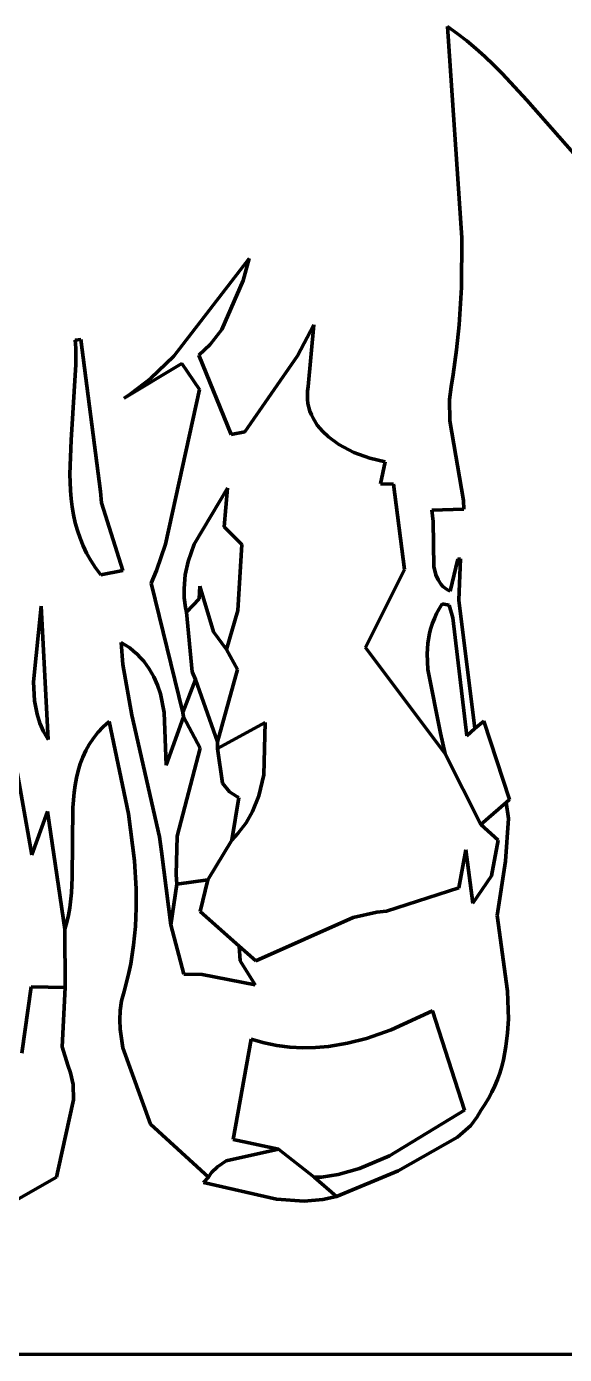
# Model space of a CAD drawing. Header units: millimetres. Extents: x 0 to 8.3, y 0 to 12.4.
# Drawn here: x 1.986 to 2.565, y 0 to 1.43 of the extents above; entities that cross this region are included whole.
import ezdxf

# ---------------------------------------------------------------- set-up
doc = ezdxf.new("R2010")
doc.units = ezdxf.units.MM
for name, color, linetype, lineweight in [('color#131313ff', 7, 'CONTINUOUS', 100), ('color#7c7c7cff', 7, 'CONTINUOUS', 100), ('color#c5c5c5ff', 7, 'CONTINUOUS', 100), ('color#ffffffff', 7, 'CONTINUOUS', 100)]:
    doc.layers.add(name, color=color, linetype=linetype, lineweight=lineweight)

msp = doc.modelspace()

# ---------------------------------------------------------------- linework, layer by layer
at = {"layer": 'color#131313ff'}
for p, q in [((2.4499, 1.4229), (2.4393, 1.4304)), ((2.4393, 1.4304), (2.455, 1.2028)), ((2.4601, 1.415), (2.4499, 1.4229)), ((2.4701, 1.4068), (2.4601, 1.415)), ((2.4797, 1.3981), (2.4701, 1.4068)), ((2.4891, 1.3892), (2.4797, 1.3981)), ((2.4983, 1.38), (2.4891, 1.3892)), ((2.5248, 1.3513), (2.4983, 1.38)), ((2.5937, 1.273), (2.5248, 1.3513)), ((2.455, 1.2028), (2.4544, 1.1492)), ((2.2261, 1.1805), (2.1449, 1.0752)), ((2.2194, 1.1567), (2.2261, 1.1805)), ((2.1966, 1.104), (2.2194, 1.1567)), ((2.4544, 1.1492), (2.4519, 1.109)), ((2.1841, 1.0878), (2.1966, 1.104)), ((2.2957, 1.109), (2.2778, 1.0756)), ((2.2895, 1.0425), (2.2957, 1.109)), ((2.4519, 1.109), (2.4493, 1.0823)), ((2.0448, 1.0932), (2.0388, 1.0927)), ((2.0388, 1.0927), (2.0393, 1.084)), ((2.0658, 0.9296), (2.0448, 1.0932)), ((2.1717, 1.0764), (2.1841, 1.0878)), ((2.0393, 1.084), (2.0395, 1.0663)), ((2.1449, 1.0752), (2.1196, 1.0513)), ((2.2064, 0.9911), (2.1717, 1.0764)), ((2.2778, 1.0756), (2.2212, 0.994)), ((2.4493, 1.0823), (2.4456, 1.0556)), ((2.0395, 1.0663), (2.0342, 0.9847)), ((2.0913, 1.0301), (2.1536, 1.0676)), ((2.1536, 1.0676), (2.1726, 1.0394)), ((2.1196, 1.0513), (2.0972, 1.034)), ((2.4456, 1.0556), (2.4434, 1.0423)), ((2.0972, 1.034), (2.0913, 1.0301)), ((2.1726, 1.0394), (2.1359, 0.8727)), ((2.2886, 1.0332), (2.2888, 1.0378)), ((2.2887, 1.0288), (2.2886, 1.0332)), ((2.2888, 1.0378), (2.2895, 1.0425)), ((2.4434, 1.0423), (2.4416, 1.0285)), ((2.2892, 1.0244), (2.2887, 1.0288)), ((2.2901, 1.0202), (2.2892, 1.0244)), ((2.2913, 1.0162), (2.2901, 1.0202)), ((2.2929, 1.0122), (2.2913, 1.0162)), ((2.4416, 1.0285), (2.442, 1.0058)), ((2.2947, 1.0084), (2.2929, 1.0122)), ((2.2993, 1.0012), (2.2947, 1.0084)), ((2.442, 1.0058), (2.4567, 0.9197)), ((2.2212, 0.994), (2.2064, 0.9911)), ((2.3049, 0.9945), (2.2993, 1.0012)), ((2.3114, 0.9884), (2.3049, 0.9945)), ((2.3224, 0.9803), (2.3114, 0.9884)), ((2.0342, 0.9847), (2.0329, 0.9484)), ((2.3387, 0.9716), (2.3224, 0.9803)), ((2.3558, 0.9653), (2.3387, 0.9716)), ((2.3725, 0.9617), (2.3558, 0.9653)), ((2.3672, 0.9379), (2.3725, 0.9617)), ((2.0329, 0.9484), (2.0336, 0.9306)), ((2.0336, 0.9306), (2.0344, 0.9218)), ((2.3814, 0.9374), (2.3672, 0.9379)), ((2.3933, 0.8457), (2.3814, 0.9374)), ((2.0344, 0.9218), (2.0355, 0.9131)), ((2.0671, 0.9174), (2.0658, 0.9296)), ((2.0898, 0.8446), (2.0671, 0.9174)), ((2.4567, 0.9197), (2.4571, 0.9105)), ((2.0355, 0.9131), (2.0369, 0.9045)), ((2.0369, 0.9045), (2.0388, 0.8959)), ((2.4571, 0.9105), (2.4227, 0.9094)), ((2.4227, 0.9094), (2.4241, 0.8971)), ((2.0388, 0.8959), (2.0411, 0.8875)), ((2.0411, 0.8875), (2.0439, 0.8792)), ((2.4241, 0.8971), (2.4249, 0.8489)), ((2.0439, 0.8792), (2.0472, 0.871)), ((2.1359, 0.8727), (2.1261, 0.8446)), ((2.0472, 0.871), (2.051, 0.863)), ((2.051, 0.863), (2.0554, 0.8551)), ((2.0554, 0.8551), (2.0604, 0.8473)), ((2.0604, 0.8473), (2.0661, 0.8398)), ((2.0661, 0.8398), (2.0898, 0.8446)), ((2.1261, 0.8446), (2.1203, 0.8309)), ((2.3512, 0.7616), (2.3933, 0.8457)), ((2.4249, 0.8489), (2.427, 0.8397)), ((2.4423, 0.8221), (2.4504, 0.8567)), ((2.4504, 0.8567), (2.4533, 0.8569)), ((2.4533, 0.8569), (2.4516, 0.8125)), ((2.1203, 0.8309), (2.1546, 0.6914)), ((2.427, 0.8397), (2.4294, 0.8343)), ((2.4294, 0.8343), (2.4326, 0.8294)), ((2.172, 0.8138), (2.1729, 0.8275)), ((2.1729, 0.8275), (2.1876, 0.7784)), ((2.4326, 0.8294), (2.4346, 0.8273)), ((2.4346, 0.8273), (2.4369, 0.8253)), ((2.4369, 0.8253), (2.4394, 0.8236)), ((2.4394, 0.8236), (2.4423, 0.8221)), ((2.0019, 0.806), (1.9938, 0.7245)), ((2.0094, 0.6624), (2.0019, 0.806)), ((2.1583, 0.7995), (2.172, 0.8138)), ((2.4306, 0.8033), (2.4277, 0.7982)), ((2.4338, 0.8084), (2.4306, 0.8033)), ((2.4412, 0.8073), (2.4338, 0.8084)), ((2.4452, 0.7934), (2.4412, 0.8073)), ((2.4516, 0.8125), (2.4689, 0.6741)), ((2.1646, 0.7353), (2.1583, 0.7995)), ((2.4232, 0.7877), (2.4215, 0.7823)), ((2.4253, 0.7929), (2.4232, 0.7877)), ((2.4277, 0.7982), (2.4253, 0.7929)), ((2.4604, 0.6664), (2.4452, 0.7934)), ((2.1876, 0.7784), (2.2014, 0.7595)), ((2.4202, 0.7769), (2.4183, 0.7659)), ((2.4215, 0.7823), (2.4202, 0.7769)), ((2.0929, 0.7641), (2.0881, 0.767)), ((2.0881, 0.767), (2.0899, 0.7433)), ((2.0974, 0.761), (2.0929, 0.7641)), ((2.1016, 0.7577), (2.0974, 0.761)), ((2.2014, 0.7595), (2.2134, 0.7377)), ((2.4368, 0.6469), (2.3512, 0.7616)), ((2.4183, 0.7659), (2.4176, 0.7548)), ((2.1055, 0.7542), (2.1016, 0.7577)), ((2.1091, 0.7505), (2.1055, 0.7542)), ((2.1124, 0.7467), (2.1091, 0.7505)), ((2.1183, 0.7387), (2.1124, 0.7467)), ((2.4176, 0.7548), (2.4182, 0.7378)), ((2.0899, 0.7433), (2.0995, 0.6888)), ((2.1232, 0.7301), (2.1183, 0.7387)), ((2.1272, 0.721), (2.1232, 0.7301)), ((2.168, 0.7269), (2.1646, 0.7353)), ((2.2134, 0.7377), (2.1918, 0.66)), ((2.4182, 0.7378), (2.432, 0.6691)), ((1.9938, 0.7245), (1.9949, 0.7042)), ((2.1304, 0.7115), (2.1272, 0.721)), ((2.1918, 0.66), (2.168, 0.7269)), ((1.9949, 0.7042), (1.9976, 0.6896)), ((2.1346, 0.6916), (2.1304, 0.7115)), ((1.9976, 0.6896), (2.0005, 0.6801)), ((2.0995, 0.6888), (2.1294, 0.5574)), ((2.1367, 0.6347), (2.1346, 0.6916)), ((2.1553, 0.6868), (2.1367, 0.6347)), ((2.1546, 0.6914), (2.1553, 0.6868)), ((2.0005, 0.6801), (2.0044, 0.6711)), ((2.0688, 0.6761), (2.0632, 0.6701)), ((2.0752, 0.6818), (2.0688, 0.6761)), ((2.096, 0.5824), (2.0752, 0.6818)), ((2.4689, 0.6741), (2.4604, 0.6664)), ((2.0044, 0.6711), (2.0094, 0.6624)), ((2.0582, 0.6638), (2.0538, 0.6572)), ((2.0632, 0.6701), (2.0582, 0.6638)), ((2.432, 0.6691), (2.4368, 0.6469)), ((1.9921, 0.5381), (1.9713, 0.6558)), ((2.05, 0.6504), (2.0468, 0.6434)), ((2.0538, 0.6572), (2.05, 0.6504)), ((2.0441, 0.6361), (2.0418, 0.6287)), ((2.0468, 0.6434), (2.0441, 0.6361)), ((2.04, 0.621), (2.0385, 0.6133)), ((2.0418, 0.6287), (2.04, 0.621)), ((2.0374, 0.6053), (2.036, 0.5891)), ((2.0385, 0.6133), (2.0374, 0.6053)), ((2.036, 0.5891), (2.0354, 0.5136)), ((2.4754, 0.5707), (2.5025, 0.5945)), ((2.5025, 0.5945), (2.5051, 0.5775)), ((2.0087, 0.5848), (1.9921, 0.5381)), ((2.0276, 0.458), (2.0087, 0.5848)), ((2.1024, 0.5318), (2.096, 0.5824)), ((2.5051, 0.5775), (2.5018, 0.5313)), ((2.4939, 0.5541), (2.4754, 0.5707)), ((2.1294, 0.5574), (2.1315, 0.5417)), ((2.4517, 0.5026), (2.4592, 0.5437)), ((2.4592, 0.5437), (2.4668, 0.4862)), ((2.4869, 0.5154), (2.4939, 0.5541)), ((2.1042, 0.5014), (2.1024, 0.5318)), ((2.1315, 0.5417), (2.1417, 0.4627)), ((2.5018, 0.5313), (2.4928, 0.4727)), ((2.4668, 0.4862), (2.4869, 0.5154)), ((2.0354, 0.5136), (2.0346, 0.4971)), ((2.1043, 0.4812), (2.1042, 0.5014)), ((2.3738, 0.4774), (2.4517, 0.5026)), ((2.0346, 0.4971), (2.0328, 0.4811)), ((2.0315, 0.4732), (2.0298, 0.4655)), ((2.0328, 0.4811), (2.0315, 0.4732)), ((2.1034, 0.461), (2.1043, 0.4812)), ((2.3378, 0.4708), (2.3633, 0.4763)), ((2.3633, 0.4763), (2.3738, 0.4774)), ((2.4928, 0.4727), (2.5042, 0.3912)), ((2.0298, 0.4655), (2.0276, 0.458)), ((2.1015, 0.4409), (2.1034, 0.461)), ((2.1417, 0.4627), (2.1555, 0.4098)), ((2.2331, 0.4241), (2.3378, 0.4708)), ((2.0984, 0.4208), (2.1015, 0.4409)), ((2.2164, 0.424), (2.2153, 0.4397)), ((2.2153, 0.4397), (2.2331, 0.4241)), ((2.0964, 0.4109), (2.0984, 0.4208)), ((2.2324, 0.3983), (2.2164, 0.424)), ((2.0913, 0.391), (2.094, 0.4009)), ((2.094, 0.4009), (2.0964, 0.4109)), ((2.1555, 0.4098), (2.1755, 0.4091)), ((2.1755, 0.4091), (2.2324, 0.3983)), ((1.9813, 0.3247), (1.9911, 0.396)), ((1.9911, 0.396), (2.0277, 0.3954)), ((2.0277, 0.3954), (2.0248, 0.3315)), ((2.0886, 0.3808), (2.0913, 0.391)), ((2.5042, 0.3912), (2.505, 0.3612)), ((2.0871, 0.3706), (2.0886, 0.3808)), ((2.0866, 0.3604), (2.0871, 0.3706)), ((2.087, 0.3504), (2.0866, 0.3604)), ((2.4234, 0.3703), (2.3789, 0.3495)), ((2.4576, 0.2633), (2.4234, 0.3703)), ((2.505, 0.3612), (2.5042, 0.3463)), ((2.0901, 0.3304), (2.087, 0.3504)), ((2.3789, 0.3495), (2.3523, 0.3403)), ((2.5042, 0.3463), (2.5024, 0.3316)), ((2.0248, 0.3315), (2.0309, 0.3116)), ((2.1199, 0.2482), (2.0901, 0.3304)), ((2.2282, 0.3397), (2.2088, 0.2316)), ((2.242, 0.3357), (2.2282, 0.3397)), ((2.2558, 0.3328), (2.242, 0.3357)), ((2.2697, 0.3311), (2.2558, 0.3328)), ((2.2836, 0.3304), (2.2697, 0.3311)), ((2.2975, 0.3307), (2.2836, 0.3304)), ((2.3113, 0.3318), (2.2975, 0.3307)), ((2.3319, 0.3352), (2.3113, 0.3318)), ((2.3523, 0.3403), (2.3319, 0.3352)), ((2.5024, 0.3316), (2.4997, 0.3172)), ((2.4997, 0.3172), (2.4978, 0.3101)), ((2.0309, 0.3116), (2.0337, 0.3033)), ((2.0337, 0.3033), (2.0363, 0.2908)), ((2.4957, 0.303), (2.4932, 0.2961)), ((2.4978, 0.3101), (2.4957, 0.303)), ((2.0363, 0.2908), (2.0369, 0.2741)), ((2.4904, 0.2892), (2.4872, 0.2825)), ((2.4932, 0.2961), (2.4904, 0.2892)), ((2.0369, 0.2741), (2.0205, 0.1991)), ((2.4837, 0.2758), (2.4797, 0.2693)), ((2.4872, 0.2825), (2.4837, 0.2758)), ((2.377, 0.2141), (2.4576, 0.2633)), ((2.4754, 0.2629), (2.4714, 0.2559)), ((2.4797, 0.2693), (2.4754, 0.2629)), ((2.182, 0.1909), (2.1199, 0.2482)), ((2.4644, 0.2467), (2.4503, 0.234)), ((2.4714, 0.2559), (2.4644, 0.2467)), ((2.2088, 0.2316), (2.2575, 0.221)), ((2.4503, 0.234), (2.3864, 0.1978)), ((2.2575, 0.221), (2.2011, 0.2084)), ((2.1917, 0.2022), (2.1855, 0.196)), ((2.2011, 0.2084), (2.1917, 0.2022)), ((2.3218, 0.194), (2.3446, 0.2004)), ((2.3446, 0.2004), (2.377, 0.2141)), ((2.0185, 0.191), (1.9181, 0.1336)), ((2.0205, 0.1991), (2.0185, 0.191)), ((2.1855, 0.196), (2.182, 0.1909)), ((2.3201, 0.1702), (2.2959, 0.191)), ((2.2959, 0.191), (2.3039, 0.191)), ((2.3039, 0.191), (2.3218, 0.194)), ((2.3864, 0.1978), (2.3201, 0.1702))]:
    msp.add_line(p, q, dxfattribs=at)
at = {"layer": 'color#7c7c7cff'}
for p, q in [((2.1668, 0.8728), (2.2026, 0.933)), ((2.2026, 0.933), (2.1989, 0.8916)), ((2.1989, 0.8916), (2.2182, 0.8723)), ((2.1603, 0.8542), (2.1668, 0.8728)), ((2.2182, 0.8723), (2.2138, 0.8013)), ((2.1571, 0.8399), (2.1603, 0.8542)), ((2.1558, 0.8251), (2.1571, 0.8399)), ((2.156, 0.815), (2.1558, 0.8251)), ((2.1729, 0.8275), (2.172, 0.8138)), ((2.1876, 0.7784), (2.1729, 0.8275)), ((2.1573, 0.8047), (2.156, 0.815)), ((2.1583, 0.7995), (2.1573, 0.8047)), ((2.172, 0.8138), (2.1583, 0.7995)), ((2.2138, 0.8013), (2.2014, 0.7595)), ((2.2014, 0.7595), (2.1876, 0.7784)), ((2.1546, 0.6914), (2.168, 0.7269)), ((2.168, 0.7269), (2.1918, 0.66)), ((2.1553, 0.6868), (2.1546, 0.6914)), ((2.1731, 0.6532), (2.1553, 0.6868)), ((2.1918, 0.66), (2.1919, 0.6528)), ((1.9713, 0.6558), (1.9921, 0.5381)), ((2.1485, 0.5583), (2.1731, 0.6532)), ((2.1919, 0.6528), (2.1971, 0.6155)), ((2.1971, 0.6155), (2.2049, 0.6059)), ((2.2049, 0.6059), (2.2125, 0.6009)), ((2.2125, 0.6009), (2.2148, 0.5999)), ((2.2148, 0.5999), (2.2071, 0.5541)), ((1.9921, 0.5381), (2.0087, 0.5848)), ((2.0087, 0.5848), (2.0276, 0.458)), ((2.1474, 0.517), (2.1485, 0.5583)), ((2.2071, 0.5541), (2.1814, 0.5114)), ((2.1482, 0.5065), (2.1474, 0.517)), ((2.1814, 0.5114), (2.1482, 0.5065)), ((2.0276, 0.458), (2.0277, 0.3954)), ((1.9911, 0.396), (1.9813, 0.3247)), ((2.0277, 0.3954), (1.9911, 0.396)), ((2.2011, 0.2084), (2.2575, 0.221)), ((2.2575, 0.221), (2.2959, 0.191)), ((2.1855, 0.196), (2.1917, 0.2022)), ((2.1917, 0.2022), (2.2011, 0.2084)), ((2.1767, 0.1852), (2.182, 0.1909)), ((2.182, 0.1909), (2.1855, 0.196)), ((2.2959, 0.191), (2.3201, 0.1702)), ((2.2553, 0.1673), (2.1767, 0.1852)), ((2.2852, 0.1652), (2.2553, 0.1673)), ((2.3052, 0.1669), (2.2852, 0.1652)), ((2.3201, 0.1702), (2.3052, 0.1669))]:
    msp.add_line(p, q, dxfattribs=at)
at = {"layer": 'color#c5c5c5ff'}
for p, q in [((1.9938, 0.7245), (2.0019, 0.806)), ((2.0019, 0.806), (2.0094, 0.6624)), ((2.4277, 0.7982), (2.4306, 0.8033)), ((2.4306, 0.8033), (2.4338, 0.8084)), ((2.4338, 0.8084), (2.4412, 0.8073)), ((2.4412, 0.8073), (2.4452, 0.7934)), ((2.4215, 0.7823), (2.4232, 0.7877)), ((2.4232, 0.7877), (2.4253, 0.7929)), ((2.4253, 0.7929), (2.4277, 0.7982)), ((2.4452, 0.7934), (2.4604, 0.6664)), ((2.4183, 0.7659), (2.4202, 0.7769)), ((2.4202, 0.7769), (2.4215, 0.7823)), ((2.4176, 0.7548), (2.4183, 0.7659)), ((2.4182, 0.7378), (2.4176, 0.7548)), ((2.432, 0.6691), (2.4182, 0.7378)), ((1.9949, 0.7042), (1.9938, 0.7245)), ((1.9976, 0.6896), (1.9949, 0.7042)), ((2.0005, 0.6801), (1.9976, 0.6896)), ((2.0044, 0.6711), (2.0005, 0.6801)), ((2.1919, 0.6528), (2.2433, 0.6807)), ((2.2433, 0.6807), (2.2416, 0.6242)), ((2.4604, 0.6664), (2.4689, 0.6741)), ((2.4689, 0.6741), (2.4784, 0.6823)), ((2.4784, 0.6823), (2.5063, 0.5979)), ((2.0094, 0.6624), (2.0044, 0.6711)), ((2.4368, 0.6469), (2.432, 0.6691)), ((2.1971, 0.6155), (2.1919, 0.6528)), ((2.4754, 0.5707), (2.4368, 0.6469)), ((2.2049, 0.6059), (2.1971, 0.6155)), ((2.2416, 0.6242), (2.2364, 0.6018)), ((2.2125, 0.6009), (2.2049, 0.6059)), ((2.2148, 0.5999), (2.2125, 0.6009)), ((2.2364, 0.6018), (2.2296, 0.5847)), ((2.2071, 0.5541), (2.2148, 0.5999)), ((2.5025, 0.5945), (2.4754, 0.5707)), ((2.5063, 0.5979), (2.5025, 0.5945)), ((2.2226, 0.5726), (2.2139, 0.5612)), ((2.2296, 0.5847), (2.2226, 0.5726)), ((2.2139, 0.5612), (2.2071, 0.5541)), ((2.1417, 0.4627), (2.1482, 0.5065)), ((2.1482, 0.5065), (2.1814, 0.5114)), ((2.1814, 0.5114), (2.1733, 0.4773)), ((2.1733, 0.4773), (2.2153, 0.4397)), ((2.1555, 0.4098), (2.1417, 0.4627)), ((2.2153, 0.4397), (2.2164, 0.424)), ((2.2164, 0.424), (2.2324, 0.3983)), ((2.1755, 0.4091), (2.1555, 0.4098)), ((2.2324, 0.3983), (2.1755, 0.4091))]:
    msp.add_line(p, q, dxfattribs=at)
at = {"layer": 'color#ffffffff'}
for p, q in [((2.455, 1.2028), (2.4393, 1.4304)), ((2.4393, 1.4304), (2.4499, 1.4229)), ((2.4499, 1.4229), (2.4601, 1.415)), ((2.4601, 1.415), (2.4701, 1.4068)), ((2.4701, 1.4068), (2.4797, 1.3981)), ((2.4797, 1.3981), (2.4891, 1.3892)), ((2.4891, 1.3892), (2.4983, 1.38)), ((2.4983, 1.38), (2.5248, 1.3513)), ((2.5248, 1.3513), (2.5937, 1.273)), ((2.4544, 1.1492), (2.455, 1.2028)), ((2.1449, 1.0752), (2.2261, 1.1805)), ((2.2261, 1.1805), (2.2194, 1.1567)), ((2.2194, 1.1567), (2.1966, 1.104)), ((2.4519, 1.109), (2.4544, 1.1492)), ((2.1966, 1.104), (2.1841, 1.0878)), ((2.2778, 1.0756), (2.2957, 1.109)), ((2.2957, 1.109), (2.2895, 1.0425)), ((2.4493, 1.0823), (2.4519, 1.109)), ((2.0388, 1.0927), (2.0448, 1.0932)), ((2.0393, 1.084), (2.0388, 1.0927)), ((2.0448, 1.0932), (2.0658, 0.9296)), ((2.1841, 1.0878), (2.1717, 1.0764)), ((2.0395, 1.0663), (2.0393, 1.084)), ((2.1196, 1.0513), (2.1449, 1.0752)), ((2.1717, 1.0764), (2.2064, 0.9911)), ((2.2212, 0.994), (2.2778, 1.0756)), ((2.4456, 1.0556), (2.4493, 1.0823)), ((2.0342, 0.9847), (2.0395, 1.0663)), ((2.1536, 1.0676), (2.0913, 1.0301)), ((2.1726, 1.0394), (2.1536, 1.0676)), ((2.0972, 1.034), (2.1196, 1.0513)), ((2.4434, 1.0423), (2.4456, 1.0556)), ((2.0913, 1.0301), (2.0972, 1.034)), ((2.1359, 0.8727), (2.1726, 1.0394)), ((2.2888, 1.0378), (2.2886, 1.0332)), ((2.2886, 1.0332), (2.2887, 1.0288)), ((2.2895, 1.0425), (2.2888, 1.0378)), ((2.4416, 1.0285), (2.4434, 1.0423)), ((2.2887, 1.0288), (2.2892, 1.0244)), ((2.2892, 1.0244), (2.2901, 1.0202)), ((2.2901, 1.0202), (2.2913, 1.0162)), ((2.2913, 1.0162), (2.2929, 1.0122)), ((2.442, 1.0058), (2.4416, 1.0285)), ((2.2929, 1.0122), (2.2947, 1.0084)), ((2.2947, 1.0084), (2.2993, 1.0012)), ((2.4567, 0.9197), (2.442, 1.0058)), ((2.2064, 0.9911), (2.2212, 0.994)), ((2.2993, 1.0012), (2.3049, 0.9945)), ((2.3049, 0.9945), (2.3114, 0.9884)), ((2.3114, 0.9884), (2.3224, 0.9803)), ((2.0329, 0.9484), (2.0342, 0.9847)), ((2.3224, 0.9803), (2.3387, 0.9716)), ((2.3387, 0.9716), (2.3558, 0.9653)), ((2.3558, 0.9653), (2.3725, 0.9617)), ((2.3725, 0.9617), (2.3672, 0.9379)), ((2.0336, 0.9306), (2.0329, 0.9484)), ((2.0344, 0.9218), (2.0336, 0.9306)), ((2.2026, 0.933), (2.1668, 0.8728)), ((2.1989, 0.8916), (2.2026, 0.933)), ((2.3672, 0.9379), (2.3814, 0.9374)), ((2.3814, 0.9374), (2.3933, 0.8457)), ((2.0355, 0.9131), (2.0344, 0.9218)), ((2.0658, 0.9296), (2.0671, 0.9174)), ((2.0671, 0.9174), (2.0898, 0.8446)), ((2.4571, 0.9105), (2.4567, 0.9197)), ((2.0369, 0.9045), (2.0355, 0.9131)), ((2.0388, 0.8959), (2.0369, 0.9045)), ((2.4227, 0.9094), (2.4571, 0.9105)), ((2.4241, 0.8971), (2.4227, 0.9094)), ((2.0411, 0.8875), (2.0388, 0.8959)), ((2.0439, 0.8792), (2.0411, 0.8875)), ((2.2182, 0.8723), (2.1989, 0.8916)), ((2.4249, 0.8489), (2.4241, 0.8971)), ((2.0472, 0.871), (2.0439, 0.8792)), ((2.1261, 0.8446), (2.1359, 0.8727)), ((2.1668, 0.8728), (2.1603, 0.8542)), ((2.051, 0.863), (2.0472, 0.871)), ((2.0554, 0.8551), (2.051, 0.863)), ((2.2138, 0.8013), (2.2182, 0.8723)), ((2.0604, 0.8473), (2.0554, 0.8551)), ((2.0661, 0.8398), (2.0604, 0.8473)), ((2.0898, 0.8446), (2.0661, 0.8398)), ((2.1203, 0.8309), (2.1261, 0.8446)), ((2.1603, 0.8542), (2.1571, 0.8399)), ((2.3933, 0.8457), (2.3512, 0.7616)), ((2.427, 0.8397), (2.4249, 0.8489)), ((2.4504, 0.8567), (2.4423, 0.8221)), ((2.4533, 0.8569), (2.4504, 0.8567)), ((2.4516, 0.8125), (2.4533, 0.8569)), ((2.1546, 0.6914), (2.1203, 0.8309)), ((2.1571, 0.8399), (2.1558, 0.8251)), ((2.4294, 0.8343), (2.427, 0.8397)), ((2.4326, 0.8294), (2.4294, 0.8343)), ((2.1558, 0.8251), (2.156, 0.815)), ((2.4346, 0.8273), (2.4326, 0.8294)), ((2.4369, 0.8253), (2.4346, 0.8273)), ((2.4394, 0.8236), (2.4369, 0.8253)), ((2.4423, 0.8221), (2.4394, 0.8236)), ((2.156, 0.815), (2.1573, 0.8047)), ((2.1573, 0.8047), (2.1583, 0.7995)), ((2.2014, 0.7595), (2.2138, 0.8013)), ((2.4689, 0.6741), (2.4516, 0.8125)), ((2.1583, 0.7995), (2.1646, 0.7353)), ((2.0881, 0.767), (2.0929, 0.7641)), ((2.0899, 0.7433), (2.0881, 0.767)), ((2.0929, 0.7641), (2.0974, 0.761)), ((2.0974, 0.761), (2.1016, 0.7577)), ((2.2134, 0.7377), (2.2014, 0.7595)), ((2.3512, 0.7616), (2.4368, 0.6469)), ((2.1016, 0.7577), (2.1055, 0.7542)), ((2.1055, 0.7542), (2.1091, 0.7505)), ((2.1091, 0.7505), (2.1124, 0.7467)), ((2.1124, 0.7467), (2.1183, 0.7387)), ((2.0995, 0.6888), (2.0899, 0.7433)), ((2.1183, 0.7387), (2.1232, 0.7301)), ((2.1232, 0.7301), (2.1272, 0.721)), ((2.1646, 0.7353), (2.168, 0.7269)), ((2.1918, 0.66), (2.2134, 0.7377)), ((2.1272, 0.721), (2.1304, 0.7115)), ((2.168, 0.7269), (2.1546, 0.6914)), ((2.1304, 0.7115), (2.1346, 0.6916)), ((2.1294, 0.5574), (2.0995, 0.6888)), ((2.1346, 0.6916), (2.1367, 0.6347)), ((2.1367, 0.6347), (2.1553, 0.6868)), ((2.1553, 0.6868), (2.1731, 0.6532)), ((2.0632, 0.6701), (2.0688, 0.6761)), ((2.0688, 0.6761), (2.0752, 0.6818)), ((2.0752, 0.6818), (2.096, 0.5824)), ((2.2433, 0.6807), (2.1919, 0.6528)), ((2.2416, 0.6242), (2.2433, 0.6807)), ((2.4784, 0.6823), (2.4689, 0.6741)), ((2.5063, 0.5979), (2.4784, 0.6823)), ((2.0538, 0.6572), (2.0582, 0.6638)), ((2.0582, 0.6638), (2.0632, 0.6701)), ((2.1919, 0.6528), (2.1918, 0.66)), ((2.0468, 0.6434), (2.05, 0.6504)), ((2.05, 0.6504), (2.0538, 0.6572)), ((2.1731, 0.6532), (2.1485, 0.5583)), ((2.4368, 0.6469), (2.4754, 0.5707)), ((2.0418, 0.6287), (2.0441, 0.6361)), ((2.0441, 0.6361), (2.0468, 0.6434)), ((2.0385, 0.6133), (2.04, 0.621)), ((2.04, 0.621), (2.0418, 0.6287)), ((2.2364, 0.6018), (2.2416, 0.6242)), ((2.036, 0.5891), (2.0374, 0.6053)), ((2.0374, 0.6053), (2.0385, 0.6133)), ((2.2296, 0.5847), (2.2364, 0.6018)), ((2.0354, 0.5136), (2.036, 0.5891)), ((2.5025, 0.5945), (2.5063, 0.5979)), ((2.5051, 0.5775), (2.5025, 0.5945)), ((2.096, 0.5824), (2.1024, 0.5318)), ((2.2139, 0.5612), (2.2226, 0.5726)), ((2.2226, 0.5726), (2.2296, 0.5847)), ((2.5018, 0.5313), (2.5051, 0.5775)), ((2.1485, 0.5583), (2.1474, 0.517)), ((2.2071, 0.5541), (2.2139, 0.5612)), ((2.4754, 0.5707), (2.4939, 0.5541)), ((2.1315, 0.5417), (2.1294, 0.5574)), ((2.1814, 0.5114), (2.2071, 0.5541)), ((2.4592, 0.5437), (2.4517, 0.5026)), ((2.4668, 0.4862), (2.4592, 0.5437)), ((2.4939, 0.5541), (2.4869, 0.5154)), ((2.1024, 0.5318), (2.1042, 0.5014)), ((2.1417, 0.4627), (2.1315, 0.5417)), ((2.4928, 0.4727), (2.5018, 0.5313)), ((2.1474, 0.517), (2.1482, 0.5065)), ((2.4869, 0.5154), (2.4668, 0.4862)), ((2.0346, 0.4971), (2.0354, 0.5136)), ((2.1042, 0.5014), (2.1043, 0.4812)), ((2.1482, 0.5065), (2.1417, 0.4627)), ((2.1733, 0.4773), (2.1814, 0.5114)), ((2.4517, 0.5026), (2.3738, 0.4774)), ((2.0328, 0.4811), (2.0346, 0.4971)), ((2.0298, 0.4655), (2.0315, 0.4732)), ((2.0315, 0.4732), (2.0328, 0.4811)), ((2.1043, 0.4812), (2.1034, 0.461)), ((2.2153, 0.4397), (2.1733, 0.4773)), ((2.3633, 0.4763), (2.3378, 0.4708)), ((2.3738, 0.4774), (2.3633, 0.4763)), ((2.5042, 0.3912), (2.4928, 0.4727)), ((2.0276, 0.458), (2.0298, 0.4655)), ((2.0277, 0.3954), (2.0276, 0.458)), ((2.1034, 0.461), (2.1015, 0.4409)), ((2.3378, 0.4708), (2.2331, 0.4241)), ((2.1015, 0.4409), (2.0984, 0.4208)), ((2.2331, 0.4241), (2.2153, 0.4397)), ((2.0984, 0.4208), (2.0964, 0.4109)), ((2.094, 0.4009), (2.0913, 0.391)), ((2.0964, 0.4109), (2.094, 0.4009)), ((2.0248, 0.3315), (2.0277, 0.3954)), ((2.0913, 0.391), (2.0886, 0.3808)), ((2.505, 0.3612), (2.5042, 0.3912)), ((2.0886, 0.3808), (2.0871, 0.3706)), ((2.0871, 0.3706), (2.0866, 0.3604)), ((2.0866, 0.3604), (2.087, 0.3504)), ((2.3789, 0.3495), (2.4234, 0.3703)), ((2.4234, 0.3703), (2.4576, 0.2633)), ((2.5042, 0.3463), (2.505, 0.3612)), ((2.087, 0.3504), (2.0901, 0.3304)), ((2.3523, 0.3403), (2.3789, 0.3495)), ((2.5024, 0.3316), (2.5042, 0.3463)), ((2.0309, 0.3116), (2.0248, 0.3315)), ((2.0901, 0.3304), (2.1199, 0.2482)), ((2.2088, 0.2316), (2.2282, 0.3397)), ((2.2282, 0.3397), (2.242, 0.3357)), ((2.242, 0.3357), (2.2558, 0.3328)), ((2.2558, 0.3328), (2.2697, 0.3311)), ((2.2697, 0.3311), (2.2836, 0.3304)), ((2.2836, 0.3304), (2.2975, 0.3307)), ((2.2975, 0.3307), (2.3113, 0.3318)), ((2.3113, 0.3318), (2.3319, 0.3352)), ((2.3319, 0.3352), (2.3523, 0.3403)), ((2.4997, 0.3172), (2.5024, 0.3316)), ((2.4978, 0.3101), (2.4997, 0.3172)), ((2.0337, 0.3033), (2.0309, 0.3116)), ((2.0363, 0.2908), (2.0337, 0.3033)), ((2.4932, 0.2961), (2.4957, 0.303)), ((2.4957, 0.303), (2.4978, 0.3101)), ((2.0369, 0.2741), (2.0363, 0.2908)), ((2.4872, 0.2825), (2.4904, 0.2892)), ((2.4904, 0.2892), (2.4932, 0.2961)), ((2.0205, 0.1991), (2.0369, 0.2741)), ((2.4797, 0.2693), (2.4837, 0.2758)), ((2.4837, 0.2758), (2.4872, 0.2825)), ((2.4576, 0.2633), (2.377, 0.2141)), ((2.4714, 0.2559), (2.4754, 0.2629)), ((2.4754, 0.2629), (2.4797, 0.2693)), ((2.1199, 0.2482), (2.182, 0.1909)), ((2.4503, 0.234), (2.4644, 0.2467)), ((2.4644, 0.2467), (2.4714, 0.2559)), ((2.2575, 0.221), (2.2088, 0.2316)), ((2.3864, 0.1978), (2.4503, 0.234)), ((2.2959, 0.191), (2.2575, 0.221)), ((2.3446, 0.2004), (2.3218, 0.194)), ((2.377, 0.2141), (2.3446, 0.2004)), ((1.9181, 0.1336), (2.0185, 0.191)), ((2.0185, 0.191), (2.0205, 0.1991)), ((2.182, 0.1909), (2.1767, 0.1852)), ((2.3039, 0.191), (2.2959, 0.191)), ((2.3218, 0.194), (2.3039, 0.191)), ((2.3201, 0.1702), (2.3864, 0.1978)), ((2.1767, 0.1852), (2.2553, 0.1673)), ((2.2553, 0.1673), (2.2852, 0.1652)), ((2.2852, 0.1652), (2.3052, 0.1669)), ((2.3052, 0.1669), (2.3201, 0.1702)), ((8.3333, 0), (0, 0))]:
    msp.add_line(p, q, dxfattribs=at)

doc.saveas('drawing.dxf')
